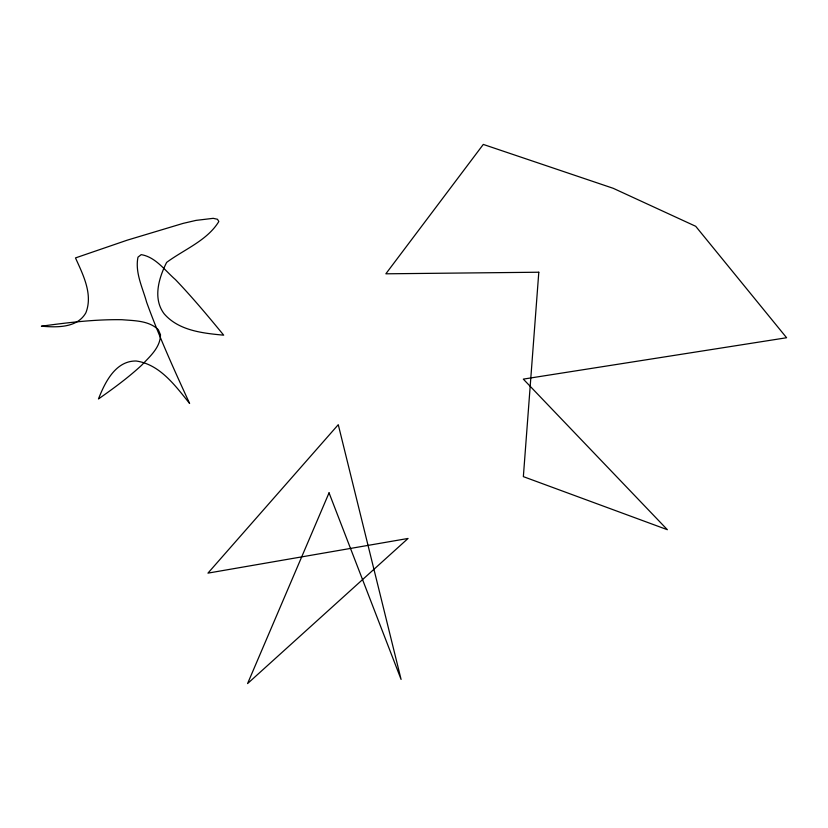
<?xml version="1.0" encoding="UTF-8"?>
<svg xmlns="http://www.w3.org/2000/svg" width="828" height="828" viewBox="0 0 828 828"><rect width="100%" height="100%" fill="white"/><g stroke="black" fill="none" stroke-linecap="round" stroke-linejoin="round"><path stroke-width="1.24" d="M538.8 272.226L523.358 476.638L667.368 529.703L523.317 379.12L786.6 337.741L695.706 226.292L613.227 188.308L483.293 144.424L385.848 273.809L538.8 272.226M160.487 334.74C160.456 347.532 149.682 356.661 141.609 365.262C128.185 377.661 113.426 388.487 98.47 398.951C104.908 382.484 115.465 360.77 136.071 360.998C159.99 364.299 175.484 385.983 189.612 403.443C174.294 370.157 159.121 336.737 146.639 302.261C142.633 287.699 134.84 272.567 137.986 257.156L141.195 254.641C155.674 257.011 164.979 270.59 175.464 279.626C192.406 297.376 208.159 316.203 223.695 335.174C202.881 333.239 178.9 330.703 164.275 313.957C152.538 298.701 158.821 277.929 166.625 262.414C184.054 249.476 207.238 240.575 218.84 221.511L217.464 219.265L213.21 218.333L196.05 220.383L183.154 223.374L127.191 240.182L75.483 257.922C83.017 274.648 93.171 294.302 85.864 312.798C77.211 328.178 56.656 327.464 41.4 326.191C68.093 322.558 94.951 319.266 121.944 319.711C134.312 320.767 148.75 320.457 158.293 329.679L160.487 334.74M329.047 492.846L247.572 683.576L408.059 538.459L207.952 573.131L338.269 424.681L401.094 679.436L329.047 492.846"/></g></svg>
